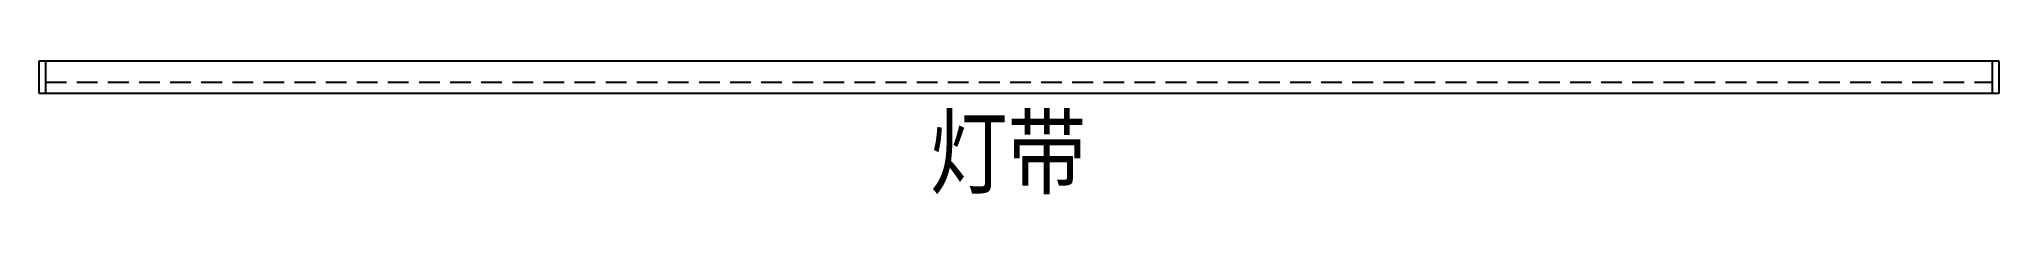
# Model space of a CAD drawing. Header units: millimetres. Extents: x 0 to 600, y -31 to 10.
import ezdxf

# ---------------------------------------------------------------- set-up
doc = ezdxf.new("R2010")
doc.units = ezdxf.units.MM
doc.linetypes.add('HIDDEN', pattern=[9.525, 6.35, -3.175])
doc.layers.add('文字', color=2, linetype='Continuous')
doc.styles.add('YQ_DIM', font='tssdeng.shx', dxfattribs={"width": 0.8, "bigfont": 'hztxt.shx'})

msp = doc.modelspace()

# ---------------------------------------------------------------- linework, layer by layer
at = {"color": 2}
for p, q in [((0, 10), (600, 10)), ((0, 0), (0, 10)), ((2, 0), (2, 10)), ((598, 10), (598, 0)), ((600, 10), (600, 0)), ((600, 0), (0, 0))]:
    msp.add_line(p, q, dxfattribs=at)
at = {"color": 2, "linetype": 'HIDDEN'}
msp.add_line((2, 3.5), (598, 3.5), dxfattribs=at)

# ---------------------------------------------------------------- texts
at = {"layer": '文字', "color": 2, "style": 'YQ_DIM'}
msp.add_text('灯带', height=24, dxfattribs=at).set_placement((272.58, -30.82))

doc.saveas('drawing.dxf')
